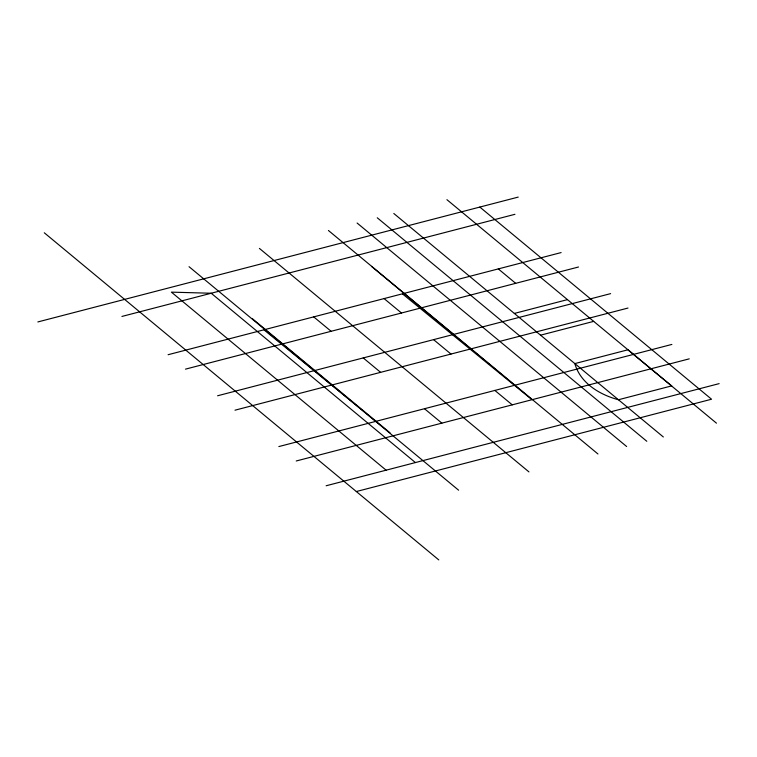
<?xml version="1.0" encoding="UTF-8"?>
<svg xmlns="http://www.w3.org/2000/svg" width="757" height="757" viewBox="0 0 757 757"><rect width="100%" height="100%" fill="white"/><g stroke="black" fill="none" stroke-linecap="round" stroke-linejoin="round"><path stroke-width="1.14" d="M37.85 321.943L518.223 197.094M121.924 316.445L514.949 214.307M168.092 354.721L561.117 252.583M185.474 369.142L578.499 267.003M514.344 313.436L567.466 299.63M217.6 395.769L610.615 293.631M234.982 410.19L627.998 308.052M540.564 335.181L593.687 321.375M278.86 446.564L671.875 344.426M296.242 460.985L689.258 358.846M326.125 485.767L719.15 383.629M356.329 491.539L711.552 399.223L479.824 207.077M402.506 293.905L531.49 399.299L371.507 266.388M264.193 330.033L389.959 432.749L252.583 318.848M446.923 199.678L716.463 423.172M498.305 268.905L515.687 283.326M393.801 213.483L663.34 436.978M377.26 217.789L646.8 441.274M357.096 223.022L626.635 446.516M328.415 230.478L597.954 453.973M384.092 298.589L401.475 313.001M433.591 339.638L450.983 354.058M494.851 390.432L512.234 404.844M259.414 248.41L528.954 471.904M313.72 316.88L331.112 331.292M363.228 357.929L380.61 372.34M424.488 408.723L441.87 423.135M189.051 266.701L458.591 490.186M415.404 462.565L211.203 293.243L171.404 292.145L386.108 470.173M44.285 232.787L438.786 559.906M671.639 385.9L618.431 399.753C599.743 394.719 580.401 383.25 574.837 363.597L627.96 349.791L671.639 385.9"/></g></svg>
